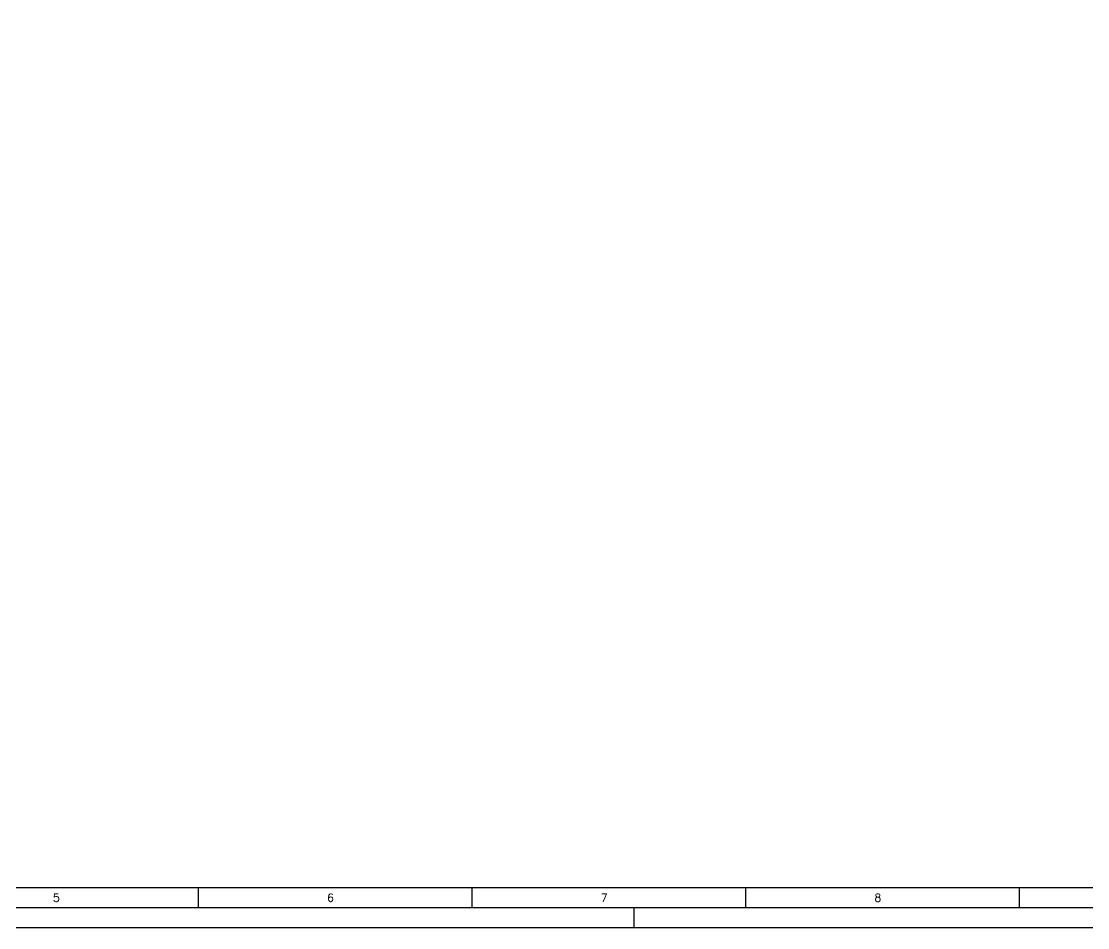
# Model space of a CAD drawing. Header units: millimetres. Extents: x 8 to 428, y 11 to 308.
# Drawn here: x 161.8 to 294.9, y 10.9 to 124 of the extents above; entities that cross this region are included whole.
import ezdxf

# ---------------------------------------------------------------- set-up
doc = ezdxf.new("R2010")
doc.units = ezdxf.units.MM
doc.layers.add('FORMATO', color=7, linetype='Continuous')
doc.styles.add('PY', font='ROMANS.shx')

# ---------------------------------------------------------------- blocks, each defined once
blk = doc.blocks.new('MARCO-A1')
at = {"layer": 'FORMATO', "color": 5}
for p, q in [((352.08, 10), (352.08, 5)), ((420.5, 10), (420.5, 5)), ((488.92, 10), (488.92, 5)), ((557.33, 10), (557.33, 5))]:
    blk.add_line(p, q, dxfattribs=at)
at = {"layer": 'FORMATO', "color": 1, "linetype": 'Continuous'}
blk.add_line((461, 5), (461, 0), dxfattribs=at)
at = {"layer": 'FORMATO', "color": 1}
blk.add_lwpolyline([(0, 594), (841, 594), (841, 0), (0, 0)], close=True, dxfattribs=at)
at = {"layer": 'FORMATO', "color": 5}
blk.add_lwpolyline([(5, 589), (836, 589), (836, 5), (5, 5)], close=True, dxfattribs=at)
at = {"layer": 'FORMATO', "color": 8, "linetype": 'Continuous'}
blk.add_lwpolyline([(10, 584), (831, 584), (831, 10), (10, 10)], close=True, dxfattribs=at)
at = {"layer": 'FORMATO', "color": 1, "style": 'PY'}
for s, p in [('5', (315.82, 6.5)), ('6', (384.34, 6.5)), ('7', (452.75, 6.5)), ('8', (521.17, 6.5))]:
    blk.add_text(s, height=2, dxfattribs=at).set_placement(p)

msp = doc.modelspace()

# ---------------------------------------------------------------- block references
at = {"xscale": 0.499409123998651, "yscale": 0.499409123998651, "zscale": 0.499409123998651}
msp.add_blockref('MARCO-A1', (8.03, 10.85), dxfattribs=at)

doc.saveas('drawing.dxf')
